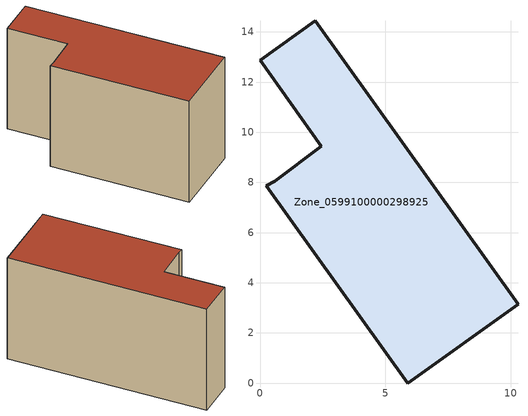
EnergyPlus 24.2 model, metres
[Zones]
Zone_0599100000298925
 floor ground (C_G): 10.28,3.14 5.89,0 0.25,7.87 0.58,8.05 2.45,9.45 0,12.87 2.2,14.44 z0
 wall outside (C_F): 5.89,0 10.28,3.14 2.2,14.44 0,12.87 2.45,9.45 0.58,8.05 0.25,7.87 5.89,0 z0:7.76
 roof outside (C_R): 0.58,8.05 0.25,7.87 5.89,0 10.28,3.14 2.2,14.44 0,12.87 2.45,9.45 z7.76
[BUILDING]
Pand.0599100000298925: North Axis=0; Terrain=City; Loads Convergence Tolerance Value=0.04; Temperature Convergence Tolerance Value=0.4; Solar Distribution=FullExterior; Maximum Number of Warmup Days=25; Minimum Number of Warmup Days=1
[Site:Location]
Rotterdam.The.Hague.AP_ZH_NLD Design_Conditions: Latitude=51.96; Longitude=4.45; Time Zone=1; Elevation=-4.5
[SITE:GROUNDTEMPERATURE:BUILDINGSURFACE]
18, 18, 18, 18, 18, 18, 18, 18, 18, 18, 18, 18
[MATERIAL] Thermal Absorptance=0.9; Solar Absorptance=0.7; Visible Absorptance=0.7
Name | Roughness | Thickness | Conductivity | Density | Specific Heat
G.TI.1975-1991 | MediumSmooth | 0.15 | 0.288461 | 540 | 1210
F.TI.1975-1991 | Rough | 0.3 | 0.230769 | 1920 | 840
R.TI.1975-1991 | MediumRough | 0.2 | 0.153846 | 1500 | 1000
[CONSTRUCTION]
C_G: G.TI.1975-1991
C_F: F.TI.1975-1991
C_R: R.TI.1975-1991
[ZONE]
Zone_0599100000298925: Type=1; Multiplier=1; Ceiling Height=Autocalculate; Volume=Autocalculate; Floor Area=autocalculate; Part of Total Floor Area=Yes
[ZONEINFILTRATION:DESIGNFLOWRATE]
Infil_Zone_0599100000298925: Zone or ZoneList or Space or SpaceList=Zone_0599100000298925; Schedule=AlwaysOn; Design Flow Rate Calculation Method=Flow/Area; Flow Rate per Floor Area=0.003; Constant Term Coefficient=1; Temperature Term Coefficient=0; Velocity Term Coefficient=0; Velocity Squared Term Coefficient=0
[HVACTEMPLATE:ZONE:IDEALLOADSAIRSYSTEM]
Zone_0599100000298925: Maximum Heating Supply Air Temperature=50; Minimum Cooling Supply Air Temperature=13; Maximum Heating Supply Air Humidity Ratio=0.0156; Minimum Cooling Supply Air Humidity Ratio=0.0077; Heating Limit=NoLimit; Cooling Limit=NoLimit; Dehumidification Control Type=ConstantSensibleHeatRatio; Cooling Sensible Heat Ratio=0.7; Dehumidification Setpoint=60; Humidification Control Type=None; Humidification Setpoint=30; Outdoor Air Method=None; Outdoor Air Flow Rate per Person=0.00944; Outdoor Air Flow Rate per Zone Floor Area=0; Outdoor Air Flow Rate per Zone=0; Demand Controlled Ventilation Type=None; Outdoor Air Economizer Type=NoEconomizer; Heat Recovery Type=None; Sensible Heat Recovery Effectiveness=0.7; Latent Heat Recovery Effectiveness=0.65
[ZONECONTROL:THERMOSTAT]
ThermostatControl_Zone_0599100000298925: Zone or ZoneList=Zone_0599100000298925; Control Type Schedule=DualSetpointControlType; Control 1=Thermostat_Zone_0599100000298925; Temperature Difference Between Cutout And Setpoint=0
[THERMOSTATSETPOINT:DUALSETPOINT]
Thermostat_Zone_0599100000298925: Heating Setpoint Temperature Schedule=HeatingSetpoint_Zone_0599100000298925; Cooling Setpoint Temperature Schedule=CoolingSetpoint_Zone_0599100000298925
[SCHEDULE:COMPACT]
HeatingSetpoint_Zone_0599100000298925: Through: 12/31, For: AllDays, Until: 24:00, 21
CoolingSetpoint_Zone_0599100000298925: Through: 12/31, For: AllDays, Until: 24:00, 24
DualSetpointControlType: Through: 12/31, For: AllDays, Until: 24:00, 4
AlwaysOn: Through: 12/31, For: AllDays, Until: 24:00, 1
